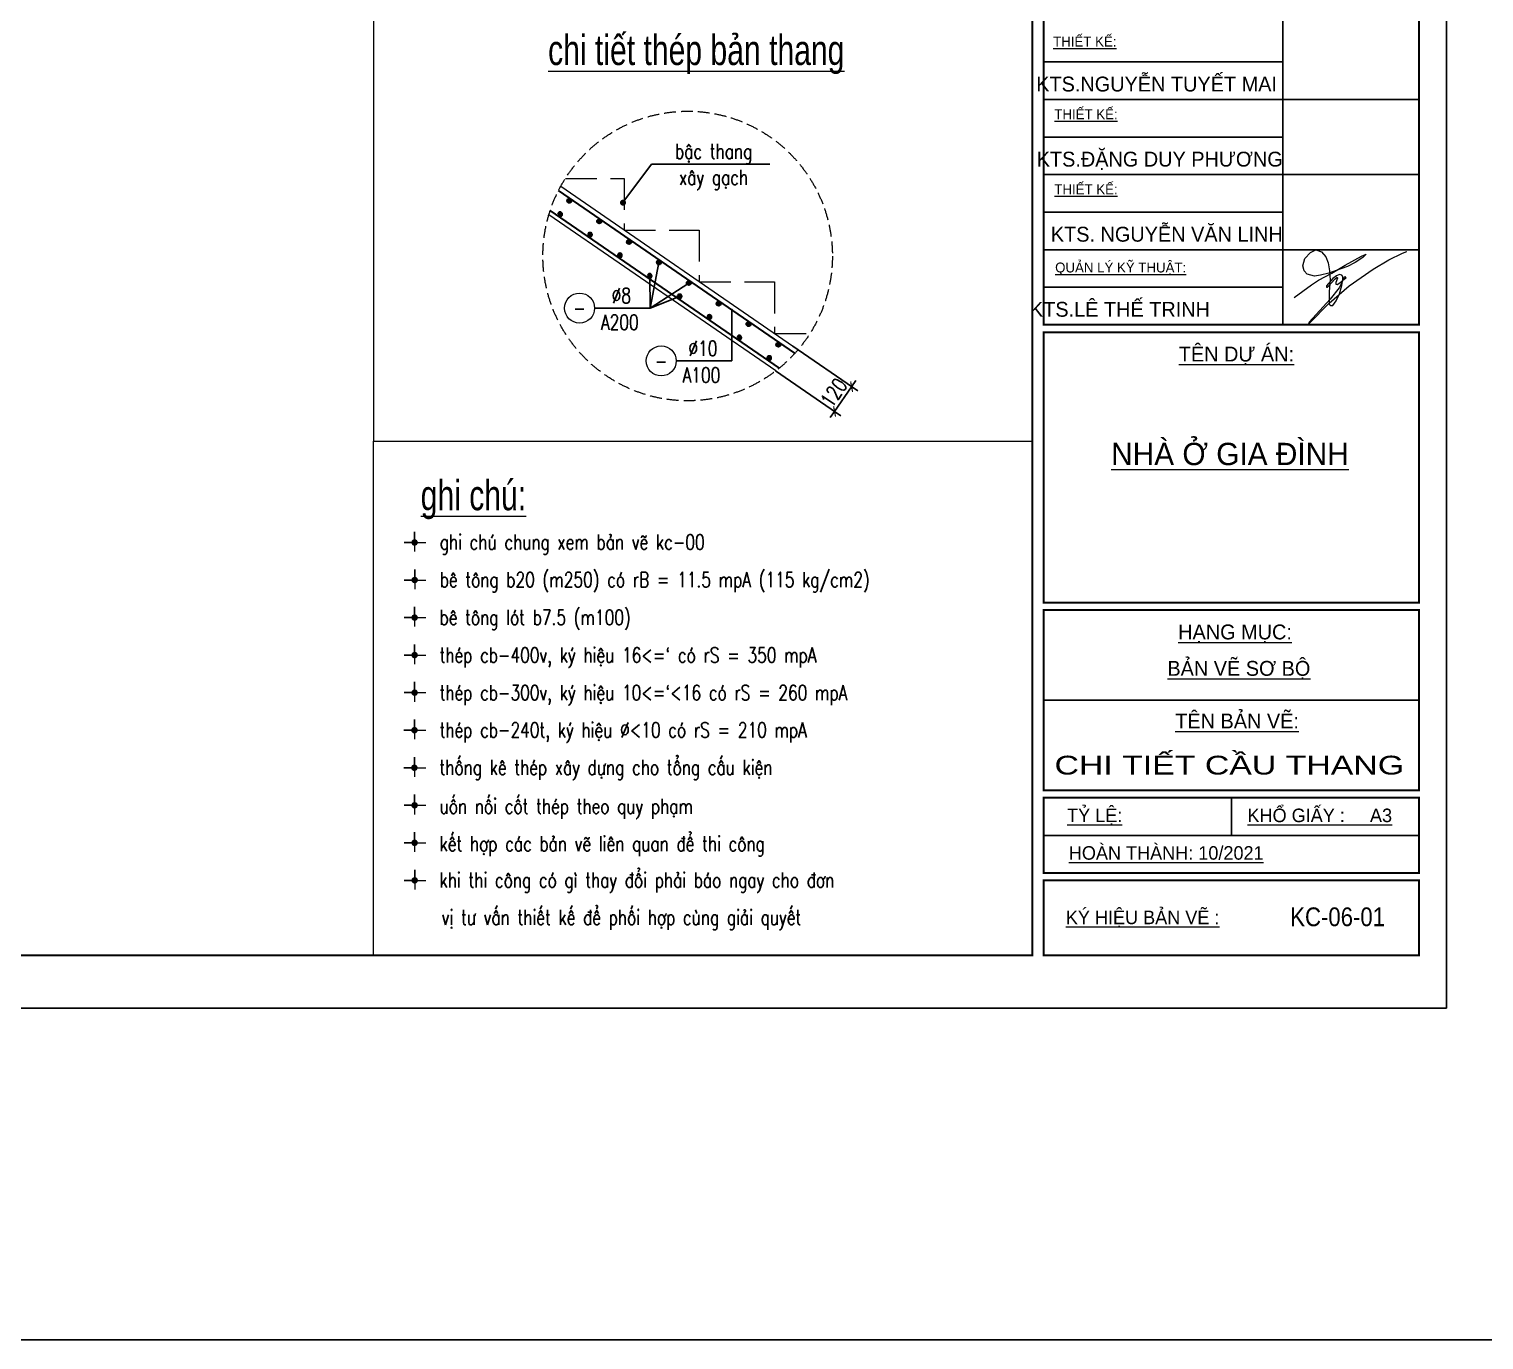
# Model space of a CAD drawing. Extents: x -2098986 to 943, y -1296280 to 73591.
# Drawn here: x -1720119 to -1700737, y -1296280 to -1278822 of the extents above; entities that cross this region are included whole.
import ezdxf
from ezdxf.enums import TextEntityAlignment as Align

# ---------------------------------------------------------------- set-up
doc = ezdxf.new("R2010")
doc.units = 0
doc.header["$LTSCALE"] = 150
doc.header["$PDMODE"] = 35
doc.linetypes.add('_An', pattern=[5, 3.5, -1.5])
doc.layers.get('0').update_dxf_attribs({"lineweight": 18})
doc.layers.get('Defpoints').update_dxf_attribs({"lineweight": 18})
for name, color, linetype, lineweight in [('05.Text', 253, 'Continuous', 18), ('11.Khung bo', 32, 'Continuous', 50), ('12.Khung', 36, 'Continuous', 25), ('G-ANNO-TTLB', 6, 'Continuous', 9), ('KCVN-THAY', 7, 'Continuous', 25), ('LS-DIM', 251, 'Continuous', 13), ('LS-TEXT', 60, 'Continuous', 20), ('LS-THAY', 7, 'Continuous', 20), ('LS-THEP', 3, 'Continuous', 35)]:
    doc.layers.add(name, color=color, linetype=linetype, lineweight=lineweight)
doc.layers.add('DIM', color=1, linetype='Continuous')
doc.layers.add('Tpl_Bound', color=1, linetype='Continuous', plot=False)
doc.styles.add('KCVN-COMM', font='vnsimli.shx', dxfattribs={"width": 0.7, "height": 220})
doc.styles.add('KCVN-LEADER', font='vnromadi.shx', dxfattribs={"width": 0.7, "height": 4})
doc.styles.add('romans.shx', font='romans.shx', dxfattribs={"width": 0.75, "bigfont": 'vns.shx'})
doc.styles.add('vnarialH', font='')
doc.styles.add('VnAvantH', font='')
doc.styles.add('vnsimpli', font='vnsimli.shx', dxfattribs={"width": 0.75})
doc.styles.get('vnarialH').set_extended_font_data('.VnArialH')
doc.styles.get('VnAvantH').set_extended_font_data('.VnAvantH')
doc.dimstyles.new('D25', dxfattribs={"dimscale": 0, "dimtxt": 200, "dimasz": 100, "dimexe": 100, "dimexo": 0, "dimgap": 50, "dimtad": 1, "dimdec": 0, "dimlfac": 0.25, "dimdsep": 46, "dimtxsty": 'vnsimpli', "dimblk1": 'ARCHTICK', "dimblk2": 'ARCHTICK', "dimsah": 1, "dimcen": 0, "dimdle": 100, "dimclrd": 256, "dimclre": 256, "dimclrt": 60, "dimadec": 0, "dimazin": 0, "dimtfac": 0.004, "dimtdec": 0, "dimtix": 1, "dimtmove": 2, "dimatfit": 3, "dimldrblk": 'ARCHTICK', "dimfxl": 1, "dimtolj": 1, "dimarcsym": 0})
doc.dimstyles.new('LE1', dxfattribs={"dimtxt": 2.5, "dimasz": 1.2, "dimexe": 1.25, "dimexo": 0, "dimgap": 0.66, "dimtad": 1, "dimdec": 0, "dimdsep": 46, "dimtxsty": 'KCVN-COMM', "dimblk1": 'ARCHTICK', "dimblk2": 'ARCHTICK', "dimsah": 1, "dimcen": 2.5, "dimclrd": 256, "dimclre": 256, "dimclrt": 60, "dimadec": 0, "dimazin": 0, "dimtfac": 1, "dimtdec": 0, "dimtix": 1, "dimtmove": 2, "dimatfit": 3, "dimldrblk": 'DOT', "dimfxl": 1.25, "dimtolj": 1, "dimtzin": 0, "dimarcsym": 0})
doc.dimstyles.new('LS.GHI CHU', dxfattribs={"dimtxt": 200, "dimasz": 120, "dimexe": 120, "dimexo": 120, "dimgap": 80, "dimtad": 1, "dimdec": 0, "dimzin": 0, "dimdsep": 46, "dimtxsty": 'romans.shx', "dimblk": 'ARCHTICK', "dimcen": 0.09, "dimdle": 120, "dimclrd": 256, "dimclre": 8, "dimclrt": 7, "dimadec": 0, "dimazin": 0, "dimtfac": 1, "dimtdec": 0, "dimtofl": 0, "dimtmove": 0, "dimatfit": 3, "dimldrblk": 'ARCHTICK', "dimfxl": 1, "dimtolj": 1, "dimtzin": 0, "dimarcsym": 0})

# ---------------------------------------------------------------- blocks, each defined once
blk = doc.blocks.new('*U4')
at = {"layer": 'KCVN-THAY', "color": 140}
blk.add_lwpolyline([(214871.76, 86966.68), (215381.8, 86966.68), (215381.8, 86579.68), (214871.76, 86579.68)], close=True, dxfattribs=at)
blk = doc.blocks.new('100')
at = {"layer": '05.Text'}
blk.add_lwpolyline([(1899552, -936475), (1899782, -936308), (1899876, -936245), (1900054, -936151), (1900231, -936047), (1900445, -935926), (1900508, -935900), (1900466, -935942), (1900362, -936010), (1900262, -936062), (1900110, -936118), (1900012, -936151), (1899902, -936177), (1899819, -936193), (1899725, -936167), (1899683, -936120), (1899667, -936057), (1899693, -935958), (1899766, -935879), (1899840, -935843), (1899913, -935869), (1899970, -935937), (1900001, -936015), (1900022, -936120), (1900028, -936245), (1900017, -936396), (1900017, -936501), (1900017, -936564), (1900038, -936584), (1900064, -936584), (1900111, -936522), (1900153, -936428), (1900184, -936318), (1900200, -936235), (1900200, -936198), (1900184, -936177), (1900153, -936172), (1900116, -936188), (1900064, -936224), (1899981, -936323), (1899981, -936339), (1899996, -936339), (1900095, -936229), (1900122, -936208), (1900128, -936217), (1900106, -936276), (1900106, -936297), (1900122, -936302), (1900158, -936282), (1900221, -936229), (1900242, -936214), (1900231, -936199), (1900212, -936214), (1900197, -936249), (1900148, -936349), (1900028, -936501), (1899751, -936804), (1899740, -936825), (1899751, -936825), (1900017, -936553), (1900283, -936323), (1900602, -936099), (1900811, -935973), (1900994, -935885), (1901051, -935864), (1901051, -935864)], dxfattribs=at)
blk.add_lwpolyline([(1899552, -936475), (1899782, -936308), (1899876, -936245), (1900054, -936151), (1900231, -936047), (1900445, -935926), (1900508, -935900), (1900466, -935942), (1900362, -936010), (1900262, -936062), (1900110, -936118), (1900012, -936151), (1899902, -936177), (1899819, -936193), (1899725, -936167), (1899683, -936120), (1899667, -936057), (1899693, -935958), (1899766, -935879), (1899840, -935843), (1899913, -935869), (1899970, -935937), (1900001, -936015), (1900022, -936120), (1900028, -936245), (1900017, -936396), (1900017, -936501), (1900017, -936564), (1900038, -936584), (1900064, -936584), (1900111, -936522), (1900153, -936428), (1900184, -936318), (1900200, -936235), (1900200, -936198), (1900184, -936177), (1900153, -936172), (1900116, -936188), (1900064, -936224), (1899981, -936323), (1899981, -936339), (1899996, -936339), (1900095, -936229), (1900122, -936208), (1900128, -936217), (1900106, -936276), (1900106, -936297), (1900122, -936302), (1900158, -936282), (1900221, -936229), (1900242, -936214), (1900231, -936199), (1900212, -936214), (1900197, -936249), (1900148, -936349), (1900028, -936501), (1899751, -936804), (1899740, -936825), (1899751, -936825), (1900017, -936553), (1900283, -936323), (1900602, -936099), (1900811, -935973), (1900994, -935885), (1901051, -935864), (1901051, -935864)], dxfattribs=at)
blk.add_lwpolyline([(1899552, -936475), (1899782, -936308), (1899876, -936245), (1900054, -936151), (1900231, -936047), (1900445, -935926), (1900508, -935900), (1900466, -935942), (1900362, -936010), (1900262, -936062), (1900110, -936118), (1900012, -936151), (1899902, -936177), (1899819, -936193), (1899725, -936167), (1899683, -936120), (1899667, -936057), (1899693, -935958), (1899766, -935879), (1899840, -935843), (1899913, -935869), (1899970, -935937), (1900001, -936015), (1900022, -936120), (1900028, -936245), (1900017, -936396), (1900017, -936501), (1900017, -936564), (1900038, -936584), (1900064, -936584), (1900111, -936522), (1900153, -936428), (1900184, -936318), (1900200, -936235), (1900200, -936198), (1900184, -936177), (1900153, -936172), (1900116, -936188), (1900064, -936224), (1899981, -936323), (1899981, -936339), (1899996, -936339), (1900095, -936229), (1900122, -936208), (1900128, -936217), (1900106, -936276), (1900106, -936297), (1900122, -936302), (1900158, -936282), (1900221, -936229), (1900242, -936214), (1900231, -936199), (1900212, -936214), (1900197, -936249), (1900148, -936349), (1900028, -936501), (1899751, -936804), (1899740, -936825), (1899751, -936825), (1900017, -936553), (1900283, -936323), (1900602, -936099), (1900811, -935973), (1900994, -935885), (1901051, -935864), (1901051, -935864)], dxfattribs=at)
at = {"layer": '11.Khung bo', "const_width": 26.7}
for points in [[(1860913, -945240), (1860913, -916940), (1896063, -916940), (1896063, -945240)], [(1860913, -945240), (1860913, -916940), (1896063, -916940), (1896063, -945240)], [(1860913, -945240), (1860913, -916940), (1896063, -916940), (1896063, -945240)], [(1896213, -936840), (1901213, -936840), (1901213, -929840), (1896213, -929840)], [(1896213, -936840), (1901213, -936840), (1901213, -929840), (1896213, -929840)], [(1896213, -936840), (1901213, -936840), (1901213, -929840), (1896213, -929840)], [(1896213, -940540), (1901213, -940540), (1901213, -936940), (1896213, -936940)], [(1896213, -940540), (1901213, -940540), (1901213, -936940), (1896213, -936940)], [(1896213, -940540), (1901213, -940540), (1901213, -936940), (1896213, -936940)], [(1896213, -943040), (1901213, -943040), (1901213, -940640), (1896213, -940640)], [(1896213, -943040), (1901213, -943040), (1901213, -940640), (1896213, -940640)], [(1896213, -943040), (1901213, -943040), (1901213, -940640), (1896213, -940640)], [(1896213, -944140), (1901213, -944140), (1901213, -943140), (1896213, -943140)], [(1896213, -944140), (1901213, -944140), (1901213, -943140), (1896213, -943140)], [(1896213, -944140), (1901213, -944140), (1901213, -943140), (1896213, -943140)], [(1896213, -945240), (1901213, -945240), (1901213, -944240), (1896213, -944240)], [(1896213, -945240), (1901213, -945240), (1901213, -944240), (1896213, -944240)], [(1896213, -945240), (1901213, -945240), (1901213, -944240), (1896213, -944240)]]:
    blk.add_lwpolyline(points, close=True, dxfattribs=at)
at = {"layer": '12.Khung'}
for p, q in [((1899399, -929840), (1899399, -936840)), ((1899399, -929840), (1899399, -936840)), ((1899399, -929840), (1899399, -936840)), ((1896213, -933340), (1899399, -933340)), ((1896213, -933340), (1899399, -933340)), ((1896213, -933340), (1899399, -933340)), ((1896213, -933840), (1901213, -933840)), ((1896213, -933840), (1901213, -933840)), ((1896213, -933840), (1901213, -933840)), ((1896213, -934340), (1899399, -934340)), ((1896213, -934340), (1899399, -934340)), ((1896213, -934340), (1899399, -934340)), ((1896213, -934840), (1901213, -934840)), ((1896213, -934840), (1901213, -934840)), ((1896213, -934840), (1901213, -934840)), ((1896213, -935340), (1899399, -935340)), ((1896213, -935340), (1899399, -935340)), ((1896213, -935340), (1899399, -935340)), ((1896213, -935840), (1901213, -935840)), ((1896213, -935840), (1901213, -935840)), ((1896213, -935840), (1901213, -935840)), ((1896213, -936340), (1899399, -936340)), ((1896213, -936340), (1899399, -936340)), ((1896213, -936340), (1899399, -936340)), ((1901213, -941840), (1896213, -941840)), ((1901213, -941840), (1896213, -941840)), ((1901213, -941840), (1896213, -941840)), ((1898713, -943640), (1898713, -943140)), ((1898713, -943640), (1898713, -943140)), ((1898713, -943640), (1898713, -943140)), ((1901213, -943640), (1896213, -943640)), ((1901213, -943640), (1896213, -943640)), ((1901213, -943640), (1896213, -943640))]:
    blk.add_line(p, q, dxfattribs=at)
blk.add_lwpolyline([(1901579, -945940), (1901579, -916240), (1859580, -916240), (1859580, -945940)], close=True, dxfattribs=at)
blk.add_lwpolyline([(1901579, -945940), (1901579, -916240), (1859580, -916240), (1859580, -945940)], close=True, dxfattribs=at)
blk.add_lwpolyline([(1901579, -945940), (1901579, -916240), (1859580, -916240), (1859580, -945940)], close=True, dxfattribs=at)
at = {"layer": '05.Text', "style": 'VnAvantH'}
for s, height, p in [('%%UthiÕt kÕ:', 132, (1896339, -933134)), ('%%UthiÕt kÕ:', 132, (1896355, -934102)), ('%%UthiÕt kÕ:', 132, (1896355, -935102)), ('%%Uqu¶n lý kü thuËt:', 132, (1896366, -936143)), ('%%Utªn Dù ¸N:', 198, (1898013, -937329)), ('%%Unhµ ë gia ®×nh', 297, (1897112, -938709)), ('%%Uh¹ng môc:', 198, (1898005, -941030)), ('%%Uh¹ng môc:', 198, (1898005, -941030)), ('%%Uh¹ng môc:', 198, (1898005, -941030)), ('%%Ub¶n vÏ s¬ bé', 198, (1897861, -941515)), ('%%Ub¶n vÏ s¬ bé', 198, (1897861, -941515)), ('%%Ub¶n vÏ s¬ bé', 198, (1897861, -941515)), ('%%Utªn b¶n vÏ:', 198, (1897966, -942216)), ('%%Utªn b¶n vÏ:', 198, (1897966, -942216)), ('%%Utªn b¶n vÏ:', 198, (1897966, -942216)), ('%%Utû lÖ:', 180, (1896525, -943464)), ('%%UKHæ GIÊY :     A3', 180, (1898928, -943464)), ('%%Uhoµn thµnh: 10/2021', 180, (1896548, -943964)), ('%%Uký hiÖu b¶n vÏ :', 180, (1896508, -944823))]:
    blk.add_text(s, height=height, dxfattribs=at).set_placement(p)
for s, p in [('KTS.nguyÔn tuyÕt mai', (1899321, -933733)), ('KTS.§ÆNG DUY PH¦¥NG', (1899398, -934733)), ('KTS. NGUYÔN V¡N LINH', (1899398, -935733)), ('KTS.lª thÕ trinh', (1898428, -936733))]:
    blk.add_text(s, height=198, dxfattribs=at).set_placement(p, align=Align.RIGHT)
blk = doc.blocks.new('_ArchTick')
at = {"layer": 'DIM', "color": 0, "const_width": 0.15}
blk.add_lwpolyline([(-0.5, -0.5), (0.5, 0.5)], dxfattribs=at)
blk = doc.blocks.new('_DOT')
at = {"color": 0, "linetype": 'ByBlock'}
blk.add_line((-0.5, 0), (-1, 0), dxfattribs=at)
at = {"color": 0, "linetype": 'ByBlock', "const_width": 0.5}
blk.add_lwpolyline([(-0.25, 0, 1), (0.25, 0, 1)], format="xyb", close=True, dxfattribs=at)
blk = doc.blocks.new('cthep')
for radius in [20, 16.5, 16.5, 13, 9.5, 9.5, 6, 2.5]:
    blk.add_circle((0, 20), radius)
blk = doc.blocks.new('*D1413')
at = {"layer": 'Defpoints', "color": 0, "transparency": 16777216}
for p in [(-1709945, -1283045), (-1710173, -1283375), (-1709161, -1283585)]:
    blk.add_point(p, dxfattribs=at)
at = {"layer": 'LS-DIM', "lineweight": -2, "transparency": 16777216}
for p, q in [((-1709945, -1283045), (-1709079, -1283641)), ((-1710173, -1283375), (-1709306, -1283971)), ((-1709388, -1283915), (-1709161, -1283585)), ((-1709161, -1283585), (-1709104, -1283502)), ((-1709388, -1283915), (-1709445, -1283997))]:
    blk.add_line(p, q, dxfattribs=at)
at = {"layer": 'LS-DIM', "lineweight": -2, "transparency": 16777216, "xscale": 100, "yscale": 100, "zscale": 100}
for p, rotation in [((-1709161, -1283585), 235.4720283438612), ((-1709388, -1283915), 55.4720283438612)]:
    blk.add_blockref('_ArchTick', p, dxfattribs=dict(at, rotation=rotation))
at = {"layer": 'LS-DIM', "color": 60, "transparency": 16777216, "insert": (-1709398, -1283665), "char_height": 200, "attachment_point": 5, "rotation": 55.472, "style": 'vnsimpli'}
blk.add_mtext('\\A1;120', dxfattribs=at)
blk = doc.blocks.new('n')
at = {"layer": 'LS-TEXT', "linetype": 'Continuous'}
for p, q in [((-27, 0), (-175, 0)), ((-175, 0), (188, 0)), ((0, 0), (0, 178)), ((0, 178), (0, -151))]:
    blk.add_line(p, q, dxfattribs=at)
at = {"layer": 'LS-TEXT', "linetype": 'Continuous', "const_width": 54}
blk.add_lwpolyline([(-27, 0, 1), (27, 0, 1)], format="xyb", close=True, dxfattribs=at)
blk = doc.blocks.new('GHI CHU NHA BE TONG 2')
at = {"layer": 'LS-THAY'}
blk.add_lwpolyline([(-266782, -808508), (-258003, -808508), (-258003, -815358), (-266782, -815358)], close=True, dxfattribs=at)
at = {"layer": 'LS-THAY', "xscale": 0.7999999999301508, "yscale": 0.7999999999301508, "zscale": 0.7999999999301508}
for p in [(-266233, -809858), (-266232, -810358), (-266233, -810858), (-266233, -811358), (-266233, -811858), (-266235, -812358), (-266236, -812858), (-266233, -813358), (-266233, -813858), (-266232, -814358)]:
    blk.add_blockref('n', p, dxfattribs=at)
at = {"layer": 'LS-TEXT', "color": 60, "style": 'KCVN-LEADER', "width": 0.75}
blk.add_text('%%Ughi chó:', height=400, dxfattribs=at).set_placement((-266152, -809428))
at = {"layer": 'LS-TEXT', "style": 'vnsimpli', "width": 0.75}
for s, p in [('   ghi chó chung xem b¶n vÏ kc-00', (-266233, -809952)), ('   bª t«ng b20 (m250) cã rB = 11.5 mpA (115 kg/cm2)', (-266233, -810453)), ('   bª t«ng lãt b7.5 (m100)', (-266235, -810956)), ('   thÐp cb-400v, ký hiÖu 16<=` cã rS = 350 mpA', (-266235, -811458)), ('   thÐp cb-300v, ký hiÖu 10<=`<16 cã rS = 260 mpA', (-266235, -811958)), ('   thÐp cb-240t, ký hiÖu %%C<10 cã rS = 210 mpA', (-266235, -812454)), ('   thèng kª thÐp x©y dùng cho tæng cÊu kiÖn', (-266236, -812954)), ('   uèn nèi cèt thÐp theo quy ph¹m', (-266235, -813470)), ('   kÕt hîp c¸c b¶n vÏ liªn quan ®Ó thi c«ng', (-266235, -813970)), ('   khi thi c«ng cã g× thay ®æi ph¶i b¸o ngay cho ®¬n', (-266236, -814454)), ('vÞ t\xad vÊn thiÕt kÕ ®Ó phèi hîp cïng gi¶i quyÕt', (-265871, -814951))]:
    blk.add_text(s, height=200, dxfattribs=at).set_placement(p)

msp = doc.modelspace()

# ---------------------------------------------------------------- linework, layer by layer
at = {"layer": 'LS-DIM', "linetype": '_An', "ltscale": 0.8}
for p, q in [((-1712973.1, -1280810.3), (-1712191.7, -1280810.3)), ((-1712191.7, -1280810.3), (-1712191.7, -1281499.5)), ((-1712191.7, -1281499.5), (-1711189.9, -1281499.5)), ((-1711189.9, -1281499.5), (-1711189.9, -1282188.7)), ((-1711189.9, -1282188.7), (-1710188.2, -1282188.7)), ((-1710188.2, -1282188.7), (-1710188.2, -1282877.9)), ((-1710188.2, -1282877.9), (-1709717.4, -1282877.9))]:
    msp.add_line(p, q, dxfattribs=at)
at = {"layer": 'LS-DIM', "linetype": '_An', "ltscale": 0.3}
msp.add_circle((-1711345.2, -1281844.1), 1928.4, dxfattribs=at)
at = {"layer": 'LS-THAY', "lineweight": 0}
for p, q in [((-1709875.8, -1283092.9), (-1713036.7, -1280918.1)), ((-1710172.6, -1283375), (-1713194.1, -1281296.2))]:
    msp.add_line(p, q, dxfattribs=at)
at = {"layer": 'LS-THAY', "color": 140}
msp.add_lwpolyline([(-1855203.1, -1257579.6), (-1290964.8, -1257579.1), (-1290964.8, -1296279.9), (-1855203.1, -1296279.9)], close=True, dxfattribs=at)
at = {"layer": 'LS-THAY', "lineweight": 0}
msp.add_lwpolyline([(-1715531.7, -1284310), (-1706752.5, -1284310), (-1706752.5, -1278438.6), (-1715531.3, -1278438.6)], close=True, dxfattribs=at)
at = {"layer": 'LS-THAY'}
for centre in [(-1712785.3, -1282537.7), (-1711697.9, -1283241.7)]:
    msp.add_circle(centre, 200, dxfattribs=at)
at = {"layer": 'LS-THEP', "ltscale": 25}
for p, q in [((-1709915.6, -1283138.3), (-1713064.9, -1280971.6)), ((-1710123.4, -1283336), (-1713175.3, -1281236.3))]:
    msp.add_line(p, q, dxfattribs=at)
at = {"layer": 'Tpl_Bound', "color": 1}
msp.add_lwpolyline([(-1743235.8, -1291860), (-1743235.8, -1262160), (-1701235.8, -1262160), (-1701235.8, -1291860)], close=True, dxfattribs=at)

# ---------------------------------------------------------------- block references
at = {"layer": '05.Text', "xscale": 1.000009185772931, "yscale": 1.000009185772931, "zscale": 1.000009185772931}
msp.add_blockref('100', (-3602832.5, -345911.5), dxfattribs=at)
at = {"layer": 'Defpoints', "xscale": 100, "yscale": 100, "zscale": 100}
msp.add_blockref('*U4', (-23234746.5, -9954247.4), dxfattribs=at)
at = {"layer": 'LS-DIM'}
msp.add_blockref('GHI CHU NHA BE TONG 2', (-1448749.8, -475801.7), dxfattribs=at)
at = {"layer": 'LS-THEP'}
for p, xscale, yscale, zscale, rotation in [((-1712893.7, -1281115.1), 1.405535999448624, 1.405535999448624, 1.405535999448624, 77.24964731342027), ((-1713028.8, -1281311.4), -1.405535999799738, 1.405535999685526, 1.405536, 33.6944093789435), ((-1712495.8, -1281388.8), 1.405535999448624, 1.405535999448624, 1.405535999448624, 77.24964731342027), ((-1712630.9, -1281585.2), -1.405535999799738, 1.405535999685526, 1.405536, 33.6944093789435), ((-1712097.9, -1281662.6), 1.405535999448624, 1.405535999448624, 1.405535999448624, 77.24964731342027), ((-1712233, -1281859), -1.405535999799738, 1.405535999685526, 1.405536, 33.6944093789435), ((-1711835, -1282132.7), -1.405535999799738, 1.405535999685526, 1.405536, 33.6944093789435), ((-1711700, -1281936.4), 1.405535999448624, 1.405535999448624, 1.405535999448624, 77.24964731342027), ((-1711302.1, -1282210.1), 1.405535999448624, 1.405535999448624, 1.405535999448624, 77.24964731342027), ((-1711437.1, -1282406.5), -1.405535999799738, 1.405535999685526, 1.405536, 33.6944093789435), ((-1710904.1, -1282483.9), 1.405535999448624, 1.405535999448624, 1.405535999448624, 77.24964731342027), ((-1711039.2, -1282680.2), -1.405535999799738, 1.405535999685526, 1.405536, 33.6944093789435), ((-1710506.2, -1282757.7), 1.405535999448624, 1.405535999448624, 1.405535999448624, 77.24964731342027), ((-1710641.3, -1282954), -1.405535999799738, 1.405535999685526, 1.405536, 33.6944093789435), ((-1710108.3, -1283031.4), 1.405535999448624, 1.405535999448624, 1.405535999448624, 77.24964731342027), ((-1710243.4, -1283227.8), -1.405535999799738, 1.405535999685526, 1.405536, 33.6944093789435)]:
    msp.add_blockref('cthep', p, dxfattribs=dict(at, xscale=xscale, yscale=yscale, zscale=zscale, rotation=rotation))

# ---------------------------------------------------------------- texts
at = {"layer": 'G-ANNO-TTLB', "color": 3, "style": 'vnarialH'}
for s, width, p, p2 in [('chi tiÕt cÇu thang', 1.290365, (-1706457.7, -1288749.9), (-1701800.8, -1288749.9)), ('KC-06-01', 0.844492, (-1703317.4, -1290770), (-1702055.1, -1290770))]:
    msp.add_text(s, height=250, dxfattribs=dict(at, width=width)).set_placement(p, p2, align=Align.FIT)
at = {"layer": 'LS-TEXT', "style": 'KCVN-LEADER', "width": 0.75}
msp.add_text('%%Uchi tiÕt thÐp b¶n thang', height=400, dxfattribs=at).set_placement((-1711230.8, -1279100.5), align=Align.MIDDLE_CENTER)
at = {"layer": 'LS-TEXT', "style": 'vnsimpli', "width": 0.75}
for s, p in [('bËc thang', (-1710998.5, -1280549.1)), ('x©y g¹ch', (-1710998.5, -1280896.7)), ('A200', (-1712248.3, -1282826.2)), ('A100', (-1711160.9, -1283530.2))]:
    msp.add_text(s, height=200, dxfattribs=at).set_placement(p, align=Align.CENTER)
for s, p in [('`8', (-1712229.1, -1282370.8)), ('`10', (-1711141.7, -1283074.8))]:
    msp.add_text(s, height=200, dxfattribs=at).set_placement(p, align=Align.MIDDLE)
for p in [(-1712785.3, -1282537.7), (-1711697.9, -1283241.7)]:
    msp.add_attdef('-', text='2', height=200, dxfattribs=at).set_placement(p, align=Align.MIDDLE)

# ---------------------------------------------------------------- dimensions: what is measured, and where the dimension line sits
at = {"layer": 'LS-DIM'}
dim = msp.add_aligned_dim(p1=(-1710172.6, -1283375), p2=(-1709945.5, -1283044.9), distance=-952.3, text='120', dimstyle='D25', override={"dimscale": 1}, dxfattribs=at)
dim.commit()
dim.dimension.update_dxf_attribs({"geometry": '*D1413', "text_midpoint": (-1709398.1, -1283664.7)})

# ---------------------------------------------------------------- leaders
for points, dimstyle, override in [([(-1712207, -1281133.4), (-1711828.2, -1280619.3), (-1710252.1, -1280619.3)], 'LE1', {"dimasz": 80, "dimtxsty": 'vnsimpli'}), ([(-1711727.4, -1281930.2), (-1711845.9, -1282537.7), (-1712578.5, -1282537.7)], 'LS.GHI CHU', {"dimscale": 50, "dimasz": 0.2, "dimtad": 0, "dimtxsty": 'vnsimpli', "dimldrblk": 'Origin'}), ([(-1711329.5, -1282203.9), (-1711845.9, -1282537.7), (-1712585.3, -1282537.7)], 'LS.GHI CHU', {"dimscale": 50, "dimasz": 0.2, "dimtad": 0, "dimtxsty": 'vnsimpli', "dimldrblk": 'Origin'}), ([(-1711850.6, -1282109.3), (-1711845.9, -1282537.7), (-1712578.5, -1282537.7)], 'LS.GHI CHU', {"dimscale": 50, "dimasz": 0.2, "dimtad": 0, "dimtxsty": 'vnsimpli', "dimldrblk": 'Origin'}), ([(-1711452.7, -1282383.1), (-1711845.9, -1282537.7), (-1712585.3, -1282537.7)], 'LS.GHI CHU', {"dimscale": 50, "dimasz": 0.2, "dimtad": 0, "dimtxsty": 'vnsimpli', "dimldrblk": 'Origin'}), ([(-1710758.4, -1282558.4), (-1710758.4, -1283241.7), (-1711497.9, -1283241.7)], 'LS.GHI CHU', {"dimscale": 50, "dimasz": 0.2, "dimtad": 0, "dimtxsty": 'vnsimpli', "dimldrblk": 'Origin'}), ([(-1710758.7, -1282899), (-1710758.4, -1283241.7), (-1711497.9, -1283241.7)], 'LS.GHI CHU', {"dimscale": 50, "dimasz": 0.2, "dimtad": 0, "dimtxsty": 'vnsimpli', "dimldrblk": 'Origin'})]:
    msp.add_leader(points, dimstyle=dimstyle, override=override, dxfattribs=at)

doc.saveas('drawing.dxf')
